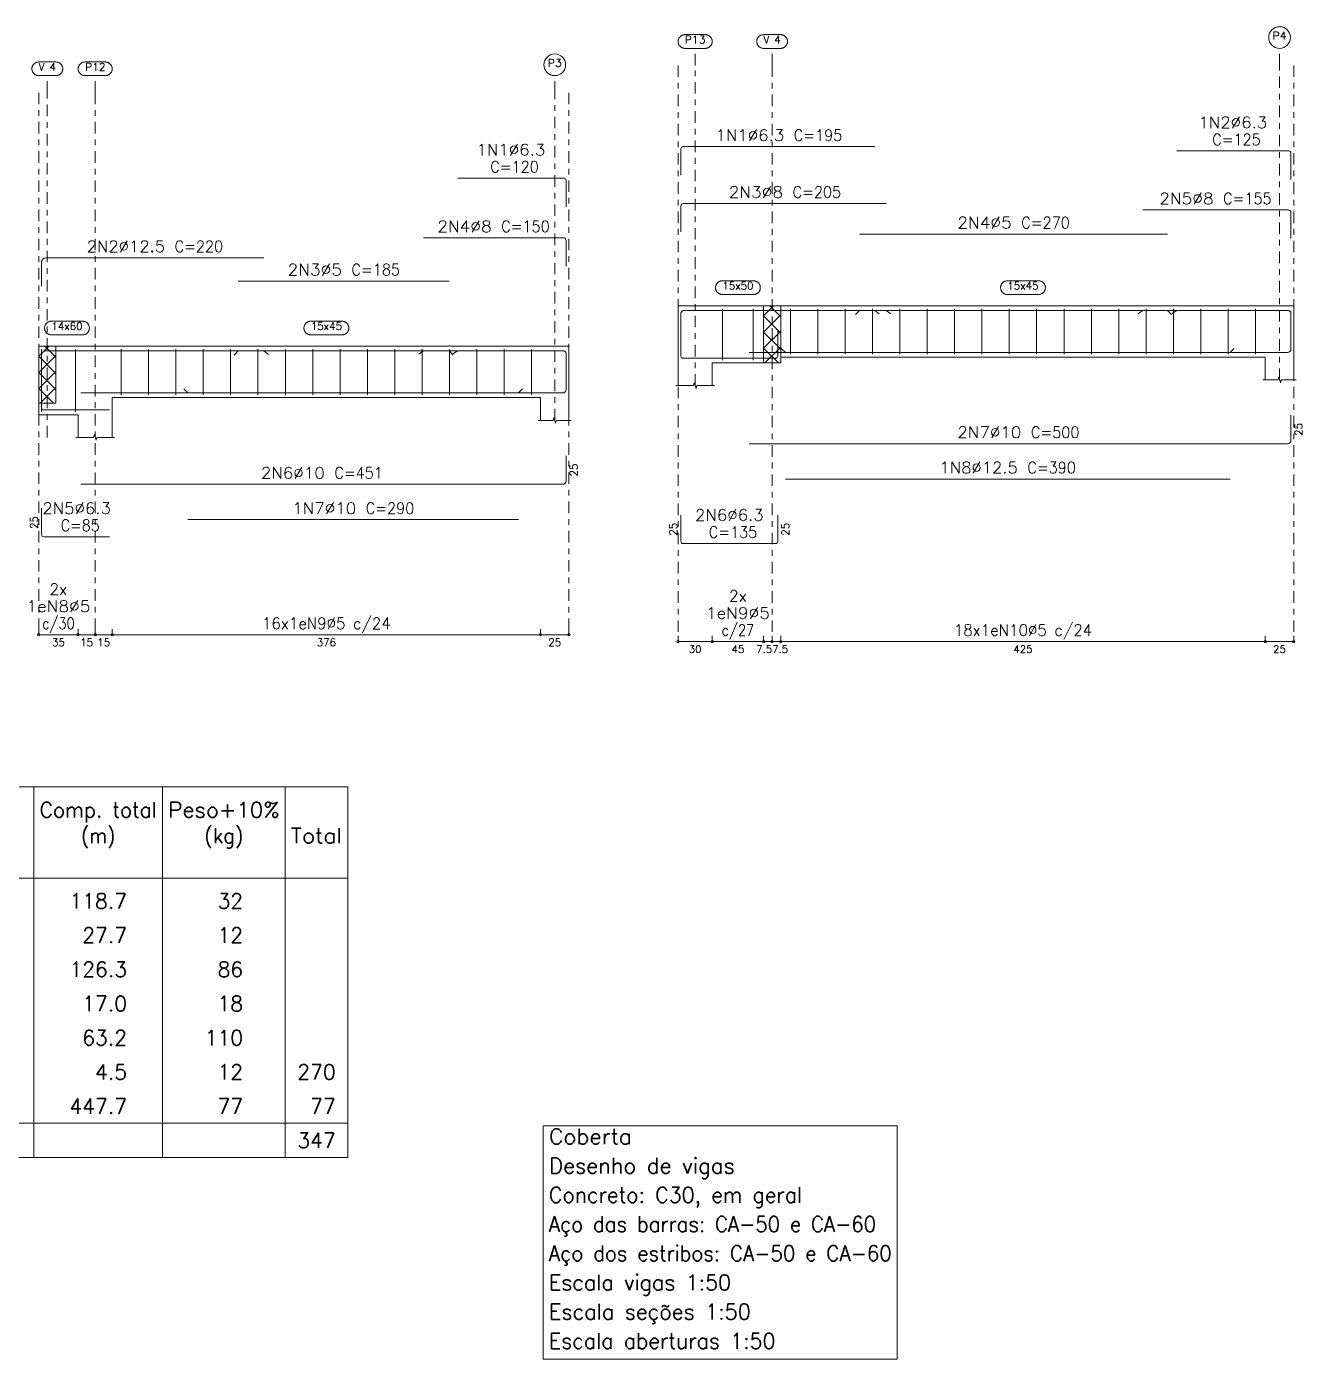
# Model space of a CAD drawing. Header units: millimetres. Extents: x 0 to 119, y 0 to 84.
# Drawn here: x 33.41 to 55.79, y 42.2 to 65.59 of the extents above; entities that cross this region are included whole.
import ezdxf
from ezdxf.enums import TextEntityAlignment as Align

# ---------------------------------------------------------------- set-up
doc = ezdxf.new("R2010")
doc.units = ezdxf.units.MM
doc.linetypes.add('CYPE_RAYAPUNTO', pattern=[0.4125, 0.2025, -0.105, 0, -0.105])
for name, color, linetype, lineweight in [('ARM_LONGITUDINAL_Ø10', 103, 'Continuous', 9), ('ARM_LONGITUDINAL_Ø12_5', 51, 'Continuous', 9), ('ARM_LONGITUDINAL_Ø5', 151, 'Continuous', 9), ('ARM_LONGITUDINAL_Ø6_3', 32, 'Continuous', 9), ('ARM_LONGITUDINAL_Ø8', 32, 'Continuous', 9), ('ARM_TRANSVERSAL_Ø5', 151, 'Continuous', 9), ('ELE_ARM_TRANS_TXT_EST', 3, 'Continuous', 9), ('ELE_CONT_NOS', 122, 'Continuous', 9), ('ELE_CONT_VIG_CONCRETO', 2, 'Continuous', 9), ('ELE_COT_COT_ANCORAGENS', 3, 'Continuous', 0), ('ELE_COT_COT_EST', 3, 'Continuous', 0), ('ELE_COT_COT_LIN_APOIOS', 2, 'CYPE_RAYAPUNTO', 0), ('ELE_COT_TEXTOS_ESTRIBOS', 122, 'Continuous', 0), ('ELE_REF_COT_LIN_AUX_COTA', 2, 'CYPE_RAYAPUNTO', 9), ('ELE_REF_REF_NOME', 3, 'Continuous', 9), ('ELE_REF_REF_REFERENCIA', 3, 'Continuous', 9), ('ELE_REF_TEXTO_REF_NOME', 3, 'Continuous', 9), ('ELE_REF_TEXTO_REF_REFERENCIA', 3, 'Continuous', 9), ('POR_ARM_LONG_ARM_TEXTOS', 3, 'Continuous', 9), ('POR_ARM_LONG_TXT_COMP', 3, 'Continuous', 9), ('TAB_MED_LINHAS', 1, 'Continuous', 9), ('TAB_MED_TEXTOS', 1, 'Continuous', 9), ('TABELAS', 1, 'Continuous', 0), ('TEXTO_TABELAS', 1, 'Continuous', 0)]:
    doc.layers.add(name, color=color, linetype=linetype, lineweight=lineweight)
doc.styles.add('CYPETXT', font='', dxfattribs={"height": 0.2})
doc.styles.get('CYPETXT').set_extended_font_data('romans')

msp = doc.modelspace()

# ---------------------------------------------------------------- linework, layer by layer
at = {"layer": 'ARM_LONGITUDINAL_Ø10'}
for p, q in [((36.242, 59.161), (36.171, 59.232)), ((42.042, 59.161), (42.113, 59.232))]:
    msp.add_line(p, q, dxfattribs=at)
for points in [[(55.589, 60.37), (55.589, 59.93), (55.585, 59.907), (55.572, 59.888), (55.552, 59.875), (55.529, 59.87), (46.089, 59.87)], [(42.876, 59.661), (42.876, 59.221), (42.871, 59.198), (42.858, 59.178), (42.839, 59.165), (42.816, 59.161), (34.366, 59.161)], [(36.242, 59.161), (42.042, 59.161)], [(55.589, 58.77), (55.589, 58.33), (55.585, 58.307), (55.572, 58.287), (55.552, 58.274), (55.529, 58.27), (46.089, 58.27)], [(42.876, 58.057), (42.876, 57.617), (42.871, 57.594), (42.858, 57.575), (42.839, 57.562), (42.816, 57.557), (34.366, 57.557)], [(36.242, 56.937), (42.042, 56.937)]]:
    msp.add_lwpolyline(points, dxfattribs=at)
at = {"layer": 'ARM_LONGITUDINAL_Ø12_5'}
for p, q in [((37.576, 59.897), (37.655, 59.836)), ((46.721, 59.87), (46.65, 59.941)), ((54.521, 59.87), (54.591, 59.941))]:
    msp.add_line(p, q, dxfattribs=at)
for points in [[(33.676, 61.032), (33.676, 61.457), (33.682, 61.486), (33.698, 61.51), (33.722, 61.527), (33.751, 61.532), (37.576, 61.532)], [(33.676, 59.397), (33.676, 59.822), (33.682, 59.851), (33.698, 59.875), (33.722, 59.891), (33.751, 59.897), (37.576, 59.897)], [(46.721, 59.87), (54.521, 59.87)], [(46.721, 57.65), (54.521, 57.65)]]:
    msp.add_lwpolyline(points, dxfattribs=at)
at = {"layer": 'ARM_LONGITUDINAL_Ø5'}
for p, q in [((48.024, 60.606), (47.953, 60.535)), ((53.424, 60.606), (53.495, 60.535)), ((37.126, 59.897), (37.055, 59.826)), ((40.826, 59.897), (40.897, 59.826))]:
    msp.add_line(p, q, dxfattribs=at)
for points in [[(48.024, 61.948), (53.424, 61.948)], [(37.126, 61.123), (40.826, 61.123)], [(48.024, 60.606), (53.424, 60.606)], [(37.126, 59.897), (40.826, 59.897)]]:
    msp.add_lwpolyline(points, dxfattribs=at)
at = {"layer": 'ARM_LONGITUDINAL_Ø6_3'}
for p, q in [((48.289, 60.606), (48.369, 60.546)), ((53.589, 60.606), (53.503, 60.554)), ((40.976, 59.897), (40.889, 59.846))]:
    msp.add_line(p, q, dxfattribs=at)
for points in [[(44.889, 62.982), (44.889, 63.444), (44.892, 63.458), (44.9, 63.471), (44.912, 63.479), (44.927, 63.482), (48.289, 63.482)], [(55.589, 62.907), (55.589, 63.369), (55.586, 63.384), (55.578, 63.396), (55.566, 63.404), (55.551, 63.407), (53.589, 63.407)], [(42.876, 62.428), (42.876, 62.89), (42.873, 62.904), (42.865, 62.917), (42.853, 62.925), (42.838, 62.928), (40.976, 62.928)], [(44.889, 60.106), (44.889, 60.568), (44.892, 60.583), (44.9, 60.595), (44.912, 60.603), (44.927, 60.606), (48.289, 60.606)], [(55.589, 60.106), (55.589, 60.568), (55.586, 60.583), (55.578, 60.595), (55.566, 60.603), (55.551, 60.606), (53.589, 60.606)], [(44.889, 60.27), (44.889, 59.808), (44.892, 59.793), (44.9, 59.781), (44.912, 59.773), (44.927, 59.77), (46.551, 59.77), (46.566, 59.773), (46.578, 59.781), (46.586, 59.793), (46.589, 59.808), (46.589, 60.27)], [(42.876, 59.397), (42.876, 59.859), (42.873, 59.874), (42.865, 59.886), (42.853, 59.894), (42.838, 59.897), (40.976, 59.897)], [(33.676, 59.361), (33.676, 58.899), (33.679, 58.884), (33.687, 58.872), (33.699, 58.864), (33.714, 58.861), (34.866, 58.861)], [(33.676, 57.137), (33.676, 56.675), (33.679, 56.66), (33.687, 56.648), (33.699, 56.64), (33.714, 56.637), (34.866, 56.637)], [(44.889, 57.018), (44.889, 56.555), (44.892, 56.541), (44.9, 56.529), (44.912, 56.521), (44.927, 56.518), (46.551, 56.518), (46.566, 56.521), (46.578, 56.529), (46.586, 56.541), (46.589, 56.555), (46.589, 57.018)]]:
    msp.add_lwpolyline(points, dxfattribs=at)
at = {"layer": 'ARM_LONGITUDINAL_Ø8'}
for p, q in [((48.489, 60.606), (48.569, 60.546)), ((52.989, 60.606), (52.906, 60.55)), ((40.376, 59.897), (40.293, 59.841))]:
    msp.add_line(p, q, dxfattribs=at)
for points in [[(44.889, 61.985), (44.889, 62.437), (44.893, 62.455), (44.903, 62.471), (44.919, 62.481), (44.937, 62.485), (48.489, 62.485)], [(55.589, 61.872), (55.589, 62.324), (55.585, 62.342), (55.575, 62.358), (55.559, 62.368), (55.541, 62.372), (52.989, 62.372)], [(42.876, 61.383), (42.876, 61.835), (42.872, 61.854), (42.862, 61.869), (42.846, 61.88), (42.828, 61.883), (40.376, 61.883)], [(44.889, 60.106), (44.889, 60.558), (44.893, 60.576), (44.903, 60.592), (44.919, 60.602), (44.937, 60.606), (48.489, 60.606)], [(55.589, 60.106), (55.589, 60.558), (55.585, 60.576), (55.575, 60.592), (55.559, 60.602), (55.541, 60.606), (52.989, 60.606)], [(42.876, 59.397), (42.876, 59.849), (42.872, 59.867), (42.862, 59.883), (42.846, 59.893), (42.828, 59.897), (40.376, 59.897)]]:
    msp.add_lwpolyline(points, dxfattribs=at)
at = {"layer": 'ARM_TRANSVERSAL_Ø5'}
for p, q in [((45.619, 60.638), (45.619, 59.738)), ((46.159, 60.638), (46.159, 59.738)), ((46.809, 60.638), (46.809, 59.838)), ((47.289, 60.638), (47.289, 59.838)), ((47.769, 60.638), (47.769, 59.838)), ((48.249, 60.638), (48.249, 59.838)), ((48.729, 60.638), (48.729, 59.838)), ((49.209, 60.638), (49.209, 59.838)), ((49.689, 60.638), (49.689, 59.838)), ((50.169, 60.638), (50.169, 59.838)), ((50.649, 60.638), (50.649, 59.838)), ((51.129, 60.638), (51.129, 59.838)), ((51.609, 60.638), (51.609, 59.838)), ((52.089, 60.638), (52.089, 59.838)), ((52.569, 60.638), (52.569, 59.838)), ((53.049, 60.638), (53.049, 59.838)), ((53.529, 60.638), (53.529, 59.838)), ((54.009, 60.638), (54.009, 59.838)), ((54.489, 60.638), (54.489, 59.838)), ((54.969, 60.638), (54.969, 59.838)), ((33.671, 59.929), (33.671, 58.829)), ((34.271, 59.929), (34.271, 58.829)), ((35.071, 59.929), (35.071, 59.129)), ((35.551, 59.929), (35.551, 59.129)), ((36.031, 59.929), (36.031, 59.129)), ((36.511, 59.929), (36.511, 59.129)), ((36.991, 59.929), (36.991, 59.129)), ((37.471, 59.929), (37.471, 59.129)), ((37.951, 59.929), (37.951, 59.129)), ((38.431, 59.929), (38.431, 59.129)), ((38.911, 59.929), (38.911, 59.129)), ((39.391, 59.929), (39.391, 59.129)), ((39.871, 59.929), (39.871, 59.129)), ((40.351, 59.929), (40.351, 59.129)), ((40.831, 59.929), (40.831, 59.129)), ((41.311, 59.929), (41.311, 59.129)), ((41.791, 59.929), (41.791, 59.129)), ((42.271, 59.929), (42.271, 59.129))]:
    msp.add_line(p, q, dxfattribs=at)
at = {"layer": 'ELE_CONT_NOS'}
for p, q in [((46.339, 60.688), (46.339, 60.688)), ((46.639, 60.688), (46.639, 60.688)), ((33.626, 59.979), (33.626, 58.779)), ((44.839, 59.688), (44.839, 59.288)), ((45.439, 59.688), (45.439, 59.288)), ((46.339, 59.688), (46.339, 59.688)), ((46.639, 59.788), (46.639, 59.788)), ((55.139, 59.788), (55.139, 59.388)), ((55.639, 59.788), (55.639, 59.388)), ((34.916, 59.079), (34.916, 58.379)), ((42.426, 59.079), (42.426, 58.679)), ((42.926, 59.079), (42.926, 58.679)), ((34.316, 58.779), (34.316, 58.379))]:
    msp.add_line(p, q, dxfattribs=at)
at = {"layer": 'ELE_CONT_NOS', "lineweight": 0}
for p, q in [((46.339, 60.512), (46.515, 60.688)), ((46.639, 60.495), (46.446, 60.688)), ((46.339, 60.229), (46.639, 60.529)), ((46.639, 60.212), (46.339, 60.512)), ((46.339, 59.946), (46.639, 60.246)), ((46.639, 59.929), (46.339, 60.229)), ((33.626, 59.803), (33.802, 59.979)), ((33.926, 59.786), (33.733, 59.979)), ((46.598, 59.688), (46.339, 59.946)), ((46.364, 59.688), (46.639, 59.963)), ((33.626, 59.52), (33.926, 59.82)), ((33.926, 59.503), (33.626, 59.803)), ((33.626, 59.237), (33.926, 59.537)), ((33.926, 59.22), (33.626, 59.52)), ((33.884, 58.979), (33.626, 59.237)), ((33.65, 58.979), (33.926, 59.254))]:
    msp.add_line(p, q, dxfattribs=at)
at = {"layer": 'ELE_CONT_NOS'}
for points in [[(45.439, 60.688), (44.839, 60.688), (44.839, 59.688)], [(46.339, 60.688), (46.639, 60.688)], [(55.139, 60.688), (55.639, 60.688), (55.639, 59.788)], [(33.626, 59.979), (33.926, 59.979)], [(34.316, 59.979), (34.916, 59.979)], [(42.426, 59.979), (42.926, 59.979), (42.926, 59.079)], [(46.339, 59.688), (46.639, 59.688), (46.639, 59.788)], [(55.099, 59.388), (55.359, 59.388), (55.374, 59.438), (55.404, 59.338), (55.419, 59.388), (55.679, 59.388)], [(44.799, 59.288), (45.109, 59.288), (45.124, 59.338), (45.154, 59.238), (45.169, 59.288), (45.479, 59.288)], [(33.626, 58.779), (33.926, 58.779)], [(42.386, 58.679), (42.646, 58.679), (42.661, 58.729), (42.691, 58.629), (42.706, 58.679), (42.966, 58.679)], [(34.276, 58.379), (34.586, 58.379), (34.601, 58.429), (34.631, 58.329), (34.646, 58.379), (34.956, 58.379)]]:
    msp.add_lwpolyline(points, dxfattribs=at)
at = {"layer": 'ELE_CONT_NOS', "lineweight": 0}
for points in [[(46.339, 60.688), (46.339, 59.688), (46.639, 59.688), (46.639, 60.688), (46.339, 60.688)], [(33.626, 59.979), (33.626, 58.979), (33.926, 58.979), (33.926, 59.979), (33.626, 59.979)]]:
    msp.add_lwpolyline(points, close=True, dxfattribs=at)
at = {"layer": 'ELE_CONT_VIG_CONCRETO'}
for p, q in [((45.439, 60.688), (46.339, 60.688)), ((46.639, 60.688), (55.139, 60.688)), ((33.926, 59.979), (34.316, 59.979)), ((34.916, 59.979), (42.426, 59.979)), ((45.439, 59.688), (46.339, 59.688)), ((46.639, 59.788), (55.139, 59.788)), ((34.916, 59.079), (42.426, 59.079)), ((33.926, 58.779), (34.316, 58.779))]:
    msp.add_line(p, q, dxfattribs=at)
at = {"layer": 'ELE_COT_COT_EST'}
for p, q in [((33.626, 54.917), (33.626, 55.017)), ((34.316, 54.917), (34.316, 55.017)), ((34.616, 54.917), (34.616, 55.017)), ((34.916, 54.917), (34.916, 55.017)), ((42.426, 54.917), (42.426, 55.017)), ((44.839, 54.798), (44.839, 54.898)), ((45.439, 54.798), (45.439, 54.898)), ((46.339, 54.798), (46.339, 54.898)), ((46.489, 54.798), (46.489, 54.898)), ((46.639, 54.798), (46.639, 54.898)), ((55.139, 54.798), (55.139, 54.898))]:
    msp.add_line(p, q, dxfattribs=at)
for points in [[(33.626, 54.917), (34.316, 54.917), (34.316, 55.017)], [(34.316, 54.917), (34.616, 54.917), (34.616, 55.017)], [(34.616, 54.917), (34.916, 54.917), (34.916, 55.017)], [(34.916, 54.917), (42.426, 54.917), (42.426, 55.017)], [(42.426, 54.917), (42.926, 54.917), (42.926, 55.017)], [(44.839, 54.798), (45.439, 54.798), (45.439, 54.898)], [(45.439, 54.798), (46.339, 54.798), (46.339, 54.898)], [(46.339, 54.798), (46.489, 54.798), (46.489, 54.898)], [(46.489, 54.798), (46.639, 54.798), (46.639, 54.898)], [(46.639, 54.798), (55.139, 54.798), (55.139, 54.898)], [(55.139, 54.798), (55.639, 54.798), (55.639, 54.898)]]:
    msp.add_lwpolyline(points, dxfattribs=at)
for centre in [(33.626, 54.917), (34.316, 54.917), (34.316, 54.917), (34.616, 54.917), (34.616, 54.917), (34.916, 54.917), (34.916, 54.917), (42.426, 54.917), (42.426, 54.917), (42.926, 54.917), (44.839, 54.798), (45.439, 54.798), (45.439, 54.798), (46.339, 54.798), (46.339, 54.798), (46.489, 54.798), (46.489, 54.798), (46.639, 54.798), (46.639, 54.798), (55.139, 54.798), (55.139, 54.798), (55.639, 54.798)]:
    msp.add_circle(centre, 0.02, dxfattribs=at)
at = {"layer": 'ELE_COT_COT_LIN_APOIOS'}
for p, q in [((44.839, 64.907), (44.839, 54.798)), ((46.489, 64.907), (46.489, 54.798)), ((55.639, 64.907), (55.639, 54.798)), ((33.626, 64.428), (33.626, 54.917)), ((34.616, 64.428), (34.616, 54.917)), ((42.926, 64.428), (42.926, 54.917))]:
    msp.add_line(p, q, dxfattribs=at)
at = {"layer": 'ELE_REF_COT_LIN_AUX_COTA'}
for p, q in [((45.139, 64.907), (45.139, 65.207)), ((46.489, 64.907), (46.489, 65.207)), ((55.389, 64.907), (55.389, 65.207)), ((45.139, 59.288), (45.139, 64.907)), ((55.389, 59.388), (55.389, 64.907)), ((33.776, 64.428), (33.776, 64.728)), ((34.616, 64.428), (34.616, 64.728)), ((42.676, 64.428), (42.676, 64.728)), ((33.776, 58.379), (33.776, 64.428)), ((42.676, 58.679), (42.676, 64.428))]:
    msp.add_line(p, q, dxfattribs=at)
at = {"layer": 'ELE_REF_REF_NOME'}
for points in [[(46.162, 61.128), (46.17, 61.128), (46.178, 61.127), (46.186, 61.126), (46.194, 61.124), (46.201, 61.121), (46.209, 61.118), (46.216, 61.115), (46.223, 61.111), (46.23, 61.107), (46.236, 61.102), (46.243, 61.097), (46.248, 61.091), (46.254, 61.085), (46.259, 61.079), (46.263, 61.073), (46.267, 61.066), (46.271, 61.058), (46.274, 61.051), (46.277, 61.043), (46.279, 61.036), (46.28, 61.028), (46.282, 61.02), (46.282, 61.012), (46.282, 61.004), (46.282, 60.996), (46.28, 60.988), (46.279, 60.98), (46.277, 60.972), (46.274, 60.965), (46.271, 60.957), (46.267, 60.95), (46.263, 60.943), (46.259, 60.937), (46.254, 60.93), (46.248, 60.925), (46.243, 60.919), (46.236, 60.914), (46.23, 60.909), (46.223, 60.905), (46.216, 60.901), (46.209, 60.897), (46.201, 60.895), (46.194, 60.892), (46.186, 60.89), (46.178, 60.889), (46.17, 60.888), (46.162, 60.888), (45.616, 60.888), (45.608, 60.888), (45.6, 60.889), (45.592, 60.89), (45.584, 60.892), (45.577, 60.895), (45.569, 60.897), (45.562, 60.901), (45.555, 60.905), (45.548, 60.909), (45.542, 60.914), (45.536, 60.919), (45.53, 60.925), (45.524, 60.93), (45.52, 60.937), (45.515, 60.943), (45.511, 60.95), (45.507, 60.957), (45.504, 60.965), (45.502, 60.972), (45.499, 60.98), (45.498, 60.988), (45.497, 60.996), (45.496, 61.004), (45.496, 61.012), (45.497, 61.02), (45.498, 61.028), (45.499, 61.036), (45.502, 61.043), (45.504, 61.051), (45.507, 61.058), (45.511, 61.066), (45.515, 61.073), (45.52, 61.079), (45.524, 61.085), (45.53, 61.091), (45.536, 61.097), (45.542, 61.102), (45.548, 61.107), (45.555, 61.111), (45.562, 61.115), (45.569, 61.118), (45.577, 61.121), (45.584, 61.124), (45.592, 61.126), (45.6, 61.127), (45.608, 61.128), (45.616, 61.128), (46.162, 61.128)], [(51.162, 61.128), (51.17, 61.128), (51.178, 61.127), (51.186, 61.126), (51.194, 61.124), (51.201, 61.121), (51.209, 61.118), (51.216, 61.115), (51.223, 61.111), (51.23, 61.107), (51.236, 61.102), (51.243, 61.097), (51.248, 61.091), (51.254, 61.085), (51.259, 61.079), (51.263, 61.073), (51.267, 61.066), (51.271, 61.058), (51.274, 61.051), (51.277, 61.043), (51.279, 61.036), (51.28, 61.028), (51.282, 61.02), (51.282, 61.012), (51.282, 61.004), (51.282, 60.996), (51.28, 60.988), (51.279, 60.98), (51.277, 60.972), (51.274, 60.965), (51.271, 60.957), (51.267, 60.95), (51.263, 60.943), (51.259, 60.937), (51.254, 60.93), (51.248, 60.925), (51.243, 60.919), (51.236, 60.914), (51.23, 60.909), (51.223, 60.905), (51.216, 60.901), (51.209, 60.897), (51.201, 60.895), (51.194, 60.892), (51.186, 60.89), (51.178, 60.889), (51.17, 60.888), (51.162, 60.888), (50.616, 60.888), (50.608, 60.888), (50.6, 60.889), (50.592, 60.89), (50.584, 60.892), (50.577, 60.895), (50.569, 60.897), (50.562, 60.901), (50.555, 60.905), (50.548, 60.909), (50.542, 60.914), (50.536, 60.919), (50.53, 60.925), (50.524, 60.93), (50.52, 60.937), (50.515, 60.943), (50.511, 60.95), (50.507, 60.957), (50.504, 60.965), (50.502, 60.972), (50.499, 60.98), (50.498, 60.988), (50.497, 60.996), (50.496, 61.004), (50.496, 61.012), (50.497, 61.02), (50.498, 61.028), (50.499, 61.036), (50.502, 61.043), (50.504, 61.051), (50.507, 61.058), (50.511, 61.066), (50.515, 61.073), (50.52, 61.079), (50.524, 61.085), (50.53, 61.091), (50.536, 61.097), (50.542, 61.102), (50.548, 61.107), (50.555, 61.111), (50.562, 61.115), (50.569, 61.118), (50.577, 61.121), (50.584, 61.124), (50.592, 61.126), (50.6, 61.127), (50.608, 61.128), (50.616, 61.128), (51.162, 61.128)], [(34.394, 60.419), (34.402, 60.419), (34.41, 60.418), (34.418, 60.416), (34.426, 60.415), (34.433, 60.412), (34.441, 60.409), (34.448, 60.406), (34.455, 60.402), (34.462, 60.398), (34.468, 60.393), (34.474, 60.388), (34.48, 60.382), (34.485, 60.376), (34.49, 60.37), (34.495, 60.363), (34.499, 60.357), (34.503, 60.349), (34.506, 60.342), (34.508, 60.334), (34.511, 60.327), (34.512, 60.319), (34.513, 60.311), (34.514, 60.303), (34.514, 60.295), (34.513, 60.287), (34.512, 60.279), (34.511, 60.271), (34.508, 60.263), (34.506, 60.256), (34.503, 60.248), (34.499, 60.241), (34.495, 60.234), (34.49, 60.228), (34.485, 60.221), (34.48, 60.215), (34.474, 60.21), (34.468, 60.205), (34.462, 60.2), (34.455, 60.196), (34.448, 60.192), (34.441, 60.188), (34.433, 60.186), (34.426, 60.183), (34.418, 60.181), (34.41, 60.18), (34.402, 60.179), (34.394, 60.179), (33.848, 60.179), (33.84, 60.179), (33.832, 60.18), (33.824, 60.181), (33.816, 60.183), (33.808, 60.186), (33.801, 60.188), (33.794, 60.192), (33.787, 60.196), (33.78, 60.2), (33.773, 60.205), (33.767, 60.21), (33.762, 60.215), (33.756, 60.221), (33.751, 60.228), (33.747, 60.234), (33.743, 60.241), (33.739, 60.248), (33.736, 60.256), (33.733, 60.263), (33.731, 60.271), (33.73, 60.279), (33.728, 60.287), (33.728, 60.295), (33.728, 60.303), (33.728, 60.311), (33.73, 60.319), (33.731, 60.327), (33.733, 60.334), (33.736, 60.342), (33.739, 60.349), (33.743, 60.357), (33.747, 60.363), (33.751, 60.37), (33.756, 60.376), (33.762, 60.382), (33.767, 60.388), (33.773, 60.393), (33.78, 60.398), (33.787, 60.402), (33.794, 60.406), (33.801, 60.409), (33.808, 60.412), (33.816, 60.415), (33.824, 60.416), (33.832, 60.418), (33.84, 60.419), (33.848, 60.419), (34.394, 60.419)], [(38.944, 60.419), (38.952, 60.419), (38.96, 60.418), (38.968, 60.416), (38.976, 60.415), (38.983, 60.412), (38.991, 60.409), (38.998, 60.406), (39.005, 60.402), (39.012, 60.398), (39.018, 60.393), (39.024, 60.388), (39.03, 60.382), (39.035, 60.376), (39.04, 60.37), (39.045, 60.363), (39.049, 60.357), (39.053, 60.349), (39.056, 60.342), (39.058, 60.334), (39.061, 60.327), (39.062, 60.319), (39.063, 60.311), (39.064, 60.303), (39.064, 60.295), (39.063, 60.287), (39.062, 60.279), (39.061, 60.271), (39.058, 60.263), (39.056, 60.256), (39.053, 60.248), (39.049, 60.241), (39.045, 60.234), (39.04, 60.228), (39.035, 60.221), (39.03, 60.215), (39.024, 60.21), (39.018, 60.205), (39.012, 60.2), (39.005, 60.196), (38.998, 60.192), (38.991, 60.188), (38.983, 60.186), (38.976, 60.183), (38.968, 60.181), (38.96, 60.18), (38.952, 60.179), (38.944, 60.179), (38.398, 60.179), (38.39, 60.179), (38.382, 60.18), (38.374, 60.181), (38.366, 60.183), (38.358, 60.186), (38.351, 60.188), (38.344, 60.192), (38.337, 60.196), (38.33, 60.2), (38.323, 60.205), (38.317, 60.21), (38.312, 60.215), (38.306, 60.221), (38.301, 60.228), (38.297, 60.234), (38.293, 60.241), (38.289, 60.248), (38.286, 60.256), (38.283, 60.263), (38.281, 60.271), (38.28, 60.279), (38.278, 60.287), (38.278, 60.295), (38.278, 60.303), (38.278, 60.311), (38.28, 60.319), (38.281, 60.327), (38.283, 60.334), (38.286, 60.342), (38.289, 60.349), (38.293, 60.357), (38.297, 60.363), (38.301, 60.37), (38.306, 60.376), (38.312, 60.382), (38.317, 60.388), (38.323, 60.393), (38.33, 60.398), (38.337, 60.402), (38.344, 60.406), (38.351, 60.409), (38.358, 60.412), (38.366, 60.415), (38.374, 60.416), (38.382, 60.418), (38.39, 60.419), (38.398, 60.419), (38.944, 60.419)]]:
    msp.add_lwpolyline(points, close=True, dxfattribs=at)
at = {"layer": 'ELE_REF_REF_REFERENCIA'}
for points in [[(45.318, 65.447), (45.326, 65.447), (45.334, 65.446), (45.342, 65.445), (45.35, 65.443), (45.357, 65.44), (45.365, 65.438), (45.372, 65.434), (45.379, 65.43), (45.386, 65.426), (45.392, 65.421), (45.399, 65.416), (45.404, 65.411), (45.41, 65.405), (45.415, 65.398), (45.419, 65.392), (45.423, 65.385), (45.427, 65.378), (45.43, 65.37), (45.433, 65.363), (45.435, 65.355), (45.436, 65.347), (45.438, 65.339), (45.438, 65.331), (45.438, 65.323), (45.438, 65.315), (45.436, 65.307), (45.435, 65.299), (45.433, 65.292), (45.43, 65.284), (45.427, 65.277), (45.423, 65.269), (45.419, 65.263), (45.415, 65.256), (45.41, 65.25), (45.404, 65.244), (45.399, 65.238), (45.392, 65.233), (45.386, 65.228), (45.379, 65.224), (45.372, 65.22), (45.365, 65.217), (45.357, 65.214), (45.35, 65.211), (45.342, 65.21), (45.334, 65.208), (45.326, 65.207), (45.318, 65.207), (44.96, 65.207), (44.952, 65.207), (44.944, 65.208), (44.936, 65.21), (44.928, 65.211), (44.921, 65.214), (44.913, 65.217), (44.906, 65.22), (44.899, 65.224), (44.892, 65.228), (44.886, 65.233), (44.88, 65.238), (44.874, 65.244), (44.868, 65.25), (44.864, 65.256), (44.859, 65.263), (44.855, 65.269), (44.851, 65.277), (44.848, 65.284), (44.846, 65.292), (44.843, 65.299), (44.842, 65.307), (44.841, 65.315), (44.84, 65.323), (44.84, 65.331), (44.841, 65.339), (44.842, 65.347), (44.843, 65.355), (44.846, 65.363), (44.848, 65.37), (44.851, 65.378), (44.855, 65.385), (44.859, 65.392), (44.864, 65.398), (44.868, 65.405), (44.874, 65.411), (44.88, 65.416), (44.886, 65.421), (44.892, 65.426), (44.899, 65.43), (44.906, 65.434), (44.913, 65.438), (44.921, 65.44), (44.928, 65.443), (44.936, 65.445), (44.944, 65.446), (44.952, 65.447), (44.96, 65.447), (45.318, 65.447)], [(46.64, 65.447), (46.648, 65.447), (46.656, 65.446), (46.664, 65.445), (46.672, 65.443), (46.679, 65.44), (46.687, 65.438), (46.694, 65.434), (46.701, 65.43), (46.708, 65.426), (46.714, 65.421), (46.721, 65.416), (46.726, 65.411), (46.732, 65.405), (46.737, 65.398), (46.741, 65.392), (46.745, 65.385), (46.749, 65.378), (46.752, 65.37), (46.755, 65.363), (46.757, 65.355), (46.758, 65.347), (46.76, 65.339), (46.76, 65.331), (46.76, 65.323), (46.76, 65.315), (46.758, 65.307), (46.757, 65.299), (46.755, 65.292), (46.752, 65.284), (46.749, 65.277), (46.745, 65.269), (46.741, 65.263), (46.737, 65.256), (46.732, 65.25), (46.726, 65.244), (46.721, 65.238), (46.714, 65.233), (46.708, 65.228), (46.701, 65.224), (46.694, 65.22), (46.687, 65.217), (46.679, 65.214), (46.672, 65.211), (46.664, 65.21), (46.656, 65.208), (46.648, 65.207), (46.64, 65.207), (46.338, 65.207), (46.33, 65.207), (46.322, 65.208), (46.314, 65.21), (46.306, 65.211), (46.299, 65.214), (46.291, 65.217), (46.284, 65.22), (46.277, 65.224), (46.27, 65.228), (46.264, 65.233), (46.258, 65.238), (46.252, 65.244), (46.246, 65.25), (46.242, 65.256), (46.237, 65.263), (46.233, 65.269), (46.229, 65.277), (46.226, 65.284), (46.224, 65.292), (46.221, 65.299), (46.22, 65.307), (46.219, 65.315), (46.218, 65.323), (46.218, 65.331), (46.219, 65.339), (46.22, 65.347), (46.221, 65.355), (46.224, 65.363), (46.226, 65.37), (46.229, 65.378), (46.233, 65.385), (46.237, 65.392), (46.242, 65.398), (46.246, 65.405), (46.252, 65.411), (46.258, 65.416), (46.264, 65.421), (46.27, 65.426), (46.277, 65.43), (46.284, 65.434), (46.291, 65.438), (46.299, 65.44), (46.306, 65.443), (46.314, 65.445), (46.322, 65.446), (46.33, 65.447), (46.338, 65.447), (46.64, 65.447)], [(33.927, 64.968), (33.935, 64.967), (33.943, 64.967), (33.951, 64.965), (33.959, 64.963), (33.966, 64.961), (33.974, 64.958), (33.981, 64.955), (33.988, 64.951), (33.995, 64.947), (34.001, 64.942), (34.007, 64.937), (34.013, 64.931), (34.018, 64.925), (34.023, 64.919), (34.028, 64.912), (34.032, 64.905), (34.036, 64.898), (34.039, 64.891), (34.041, 64.883), (34.044, 64.875), (34.045, 64.868), (34.046, 64.86), (34.047, 64.852), (34.047, 64.844), (34.046, 64.836), (34.045, 64.828), (34.044, 64.82), (34.041, 64.812), (34.039, 64.805), (34.036, 64.797), (34.032, 64.79), (34.028, 64.783), (34.023, 64.776), (34.018, 64.77), (34.013, 64.764), (34.007, 64.759), (34.001, 64.754), (33.995, 64.749), (33.988, 64.744), (33.981, 64.741), (33.974, 64.737), (33.966, 64.734), (33.959, 64.732), (33.951, 64.73), (33.943, 64.729), (33.935, 64.728), (33.927, 64.728), (33.625, 64.728), (33.617, 64.728), (33.609, 64.729), (33.601, 64.73), (33.593, 64.732), (33.585, 64.734), (33.578, 64.737), (33.571, 64.741), (33.564, 64.744), (33.557, 64.749), (33.55, 64.754), (33.544, 64.759), (33.539, 64.764), (33.533, 64.77), (33.528, 64.776), (33.524, 64.783), (33.52, 64.79), (33.516, 64.797), (33.513, 64.805), (33.51, 64.812), (33.508, 64.82), (33.507, 64.828), (33.505, 64.836), (33.505, 64.844), (33.505, 64.852), (33.505, 64.86), (33.507, 64.868), (33.508, 64.875), (33.51, 64.883), (33.513, 64.891), (33.516, 64.898), (33.52, 64.905), (33.524, 64.912), (33.528, 64.919), (33.533, 64.925), (33.539, 64.931), (33.544, 64.937), (33.55, 64.942), (33.557, 64.947), (33.564, 64.951), (33.571, 64.955), (33.578, 64.958), (33.585, 64.961), (33.593, 64.963), (33.601, 64.965), (33.609, 64.967), (33.617, 64.967), (33.625, 64.968), (33.927, 64.968)], [(34.795, 64.968), (34.803, 64.967), (34.811, 64.967), (34.819, 64.965), (34.827, 64.963), (34.834, 64.961), (34.842, 64.958), (34.849, 64.955), (34.856, 64.951), (34.863, 64.947), (34.869, 64.942), (34.875, 64.937), (34.881, 64.931), (34.886, 64.925), (34.891, 64.919), (34.896, 64.912), (34.9, 64.905), (34.904, 64.898), (34.907, 64.891), (34.909, 64.883), (34.912, 64.875), (34.913, 64.868), (34.914, 64.86), (34.915, 64.852), (34.915, 64.844), (34.914, 64.836), (34.913, 64.828), (34.912, 64.82), (34.909, 64.812), (34.907, 64.805), (34.904, 64.797), (34.9, 64.79), (34.896, 64.783), (34.891, 64.776), (34.886, 64.77), (34.881, 64.764), (34.875, 64.759), (34.869, 64.754), (34.863, 64.749), (34.856, 64.744), (34.849, 64.741), (34.842, 64.737), (34.834, 64.734), (34.827, 64.732), (34.819, 64.73), (34.811, 64.729), (34.803, 64.728), (34.795, 64.728), (34.437, 64.728), (34.429, 64.728), (34.421, 64.729), (34.413, 64.73), (34.405, 64.732), (34.397, 64.734), (34.39, 64.737), (34.383, 64.741), (34.376, 64.744), (34.369, 64.749), (34.362, 64.754), (34.356, 64.759), (34.351, 64.764), (34.345, 64.77), (34.34, 64.776), (34.336, 64.783), (34.332, 64.79), (34.328, 64.797), (34.325, 64.805), (34.322, 64.812), (34.32, 64.82), (34.319, 64.828), (34.317, 64.836), (34.317, 64.844), (34.317, 64.852), (34.317, 64.86), (34.319, 64.868), (34.32, 64.875), (34.322, 64.883), (34.325, 64.891), (34.328, 64.898), (34.332, 64.905), (34.336, 64.912), (34.34, 64.919), (34.345, 64.925), (34.351, 64.931), (34.356, 64.937), (34.362, 64.942), (34.369, 64.947), (34.376, 64.951), (34.383, 64.955), (34.39, 64.958), (34.397, 64.961), (34.405, 64.963), (34.413, 64.965), (34.421, 64.967), (34.429, 64.967), (34.437, 64.968), (34.795, 64.968)]]:
    msp.add_lwpolyline(points, close=True, dxfattribs=at)
for centre in [(55.389, 65.397), (42.676, 64.918)]:
    msp.add_circle(centre, 0.19, dxfattribs=at)
at = {"layer": 'TAB_MED_TEXTOS', "lineweight": 5}
for p, q in [((42.474, 46.3), (48.684, 46.3)), ((42.474, 46.3), (42.474, 42.203)), ((48.684, 46.3), (48.684, 42.203)), ((42.474, 42.203), (48.684, 42.203))]:
    msp.add_line(p, q, dxfattribs=at)
at = {"layer": 'TABELAS'}
for p, q in [((33.541, 45.746), (33.541, 52.246)), ((35.797, 45.746), (35.797, 52.246)), ((37.949, 45.746), (37.949, 52.246)), ((30.133, 50.646), (39.045, 50.646))]:
    msp.add_line(p, q, dxfattribs=at)
msp.add_lwpolyline([(30.133, 45.746), (39.045, 45.746), (39.045, 52.246), (30.133, 52.246), (30.133, 45.746)], close=True, dxfattribs=at)
at = {"layer": 'TEXTO_TABELAS'}
msp.add_line((30.133, 46.346), (39.045, 46.346), dxfattribs=at)

# ---------------------------------------------------------------- texts
at = {"layer": 'ELE_ARM_TRANS_TXT_EST', "style": 'CYPETXT'}
for s, width, p, p2 in [('2x', 0.882353, (33.813, 55.617), (34.128, 55.617)), ('2x', 0.882353, (45.732, 55.498), (46.047, 55.498)), ('1eN8%%c5', 0.955381, (33.41, 55.317), (34.532, 55.317)), ('c/30', 0.739875, (33.686, 55.017), (34.256, 55.017)), ('16x1eN9%%c5 c/24', 0.837784, (37.541, 55.017), (39.8, 55.017)), ('1eN9%%c5', 0.955381, (45.328, 55.198), (46.45, 55.198)), ('c/27', 0.739875, (45.604, 54.898), (46.174, 54.898)), ('18x1eN10%%c5 c/24', 0.840083, (49.676, 54.898), (52.103, 54.898))]:
    msp.add_text(s, height=0.2, dxfattribs=dict(at, width=width)).set_placement(p, p2, align=Align.FIT)
at = {"layer": 'ELE_COT_COT_ANCORAGENS', "style": 'CYPETXT', "width": 0.872274}
for p, p2 in [((55.789, 58.408), (55.789, 58.632)), ((43.076, 57.695), (43.076, 57.919)), ((33.609, 56.775), (33.609, 56.999)), ((44.822, 56.656), (44.822, 56.88)), ((46.789, 56.656), (46.789, 56.88))]:
    msp.add_text('25', height=0.1333, rotation=90, dxfattribs=at).set_placement(p, p2, align=Align.FIT)
at = {"layer": 'ELE_COT_TEXTOS_ESTRIBOS', "style": 'CYPETXT'}
for s, width, p, p2 in [('35', 0.872274, (33.859, 54.717), (34.083, 54.717)), ('15', 0.872274, (34.354, 54.717), (34.578, 54.717)), ('15', 0.872274, (34.654, 54.717), (34.878, 54.717)), ('376', 0.872274, (38.503, 54.717), (38.839, 54.717)), ('25', 0.872274, (42.564, 54.717), (42.788, 54.717)), ('30', 0.872274, (45.027, 54.598), (45.251, 54.598)), ('45', 0.872274, (45.777, 54.598), (46.001, 54.598)), ('7.5', 0.868127, (46.209, 54.598), (46.489, 54.598)), ('7.5', 0.868127, (46.489, 54.598), (46.769, 54.598)), ('425', 0.872274, (50.721, 54.598), (51.057, 54.598)), ('25', 0.872274, (55.277, 54.598), (55.501, 54.598))]:
    msp.add_text(s, height=0.1333, dxfattribs=dict(at, width=width)).set_placement(p, p2, align=Align.FIT)
at = {"layer": 'ELE_REF_TEXTO_REF_NOME', "style": 'CYPETXT', "width": 0.876123}
for s, p, p2 in [('15x50', (45.616, 60.975), (46.162, 60.975)), ('15x45', (50.616, 60.975), (51.162, 60.975)), ('14x60', (33.848, 60.266), (34.394, 60.266)), ('15x45', (38.398, 60.266), (38.944, 60.266))]:
    msp.add_text(s, height=0.1333, dxfattribs=at).set_placement(p, p2, align=Align.FIT)
at = {"layer": 'ELE_REF_TEXTO_REF_REFERENCIA', "style": 'CYPETXT'}
for s, width, p, p2 in [('P4', 0.935124, (55.266, 65.364), (55.512, 65.364)), ('P13', 0.91451, (44.96, 65.294), (45.318, 65.294)), ('V 4', 0.796974, (46.338, 65.294), (46.64, 65.294)), ('P3', 0.935124, (42.553, 64.885), (42.799, 64.885)), ('V 4', 0.796974, (33.625, 64.814), (33.927, 64.814)), ('P12', 0.91451, (34.437, 64.814), (34.795, 64.814))]:
    msp.add_text(s, height=0.1333, dxfattribs=dict(at, width=width)).set_placement(p, p2, align=Align.FIT)
at = {"layer": 'POR_ARM_LONG_ARM_TEXTOS', "style": 'CYPETXT'}
for s, width, p, p2 in [('1N2%%c6.3', 0.933581, (53.967, 63.807), (55.173, 63.807)), ('1N1%%c6.3', 0.933581, (45.496, 63.582), (46.702, 63.582)), ('1N1%%c6.3', 0.933581, (41.304, 63.328), (42.51, 63.328)), ('2N3%%c8', 0.953428, (45.727, 62.585), (46.681, 62.585)), ('2N5%%c8', 0.953428, (53.279, 62.472), (54.233, 62.472)), ('2N4%%c5', 0.953428, (49.738, 62.048), (50.692, 62.048)), ('2N4%%c8', 0.953428, (40.616, 61.983), (41.57, 61.983)), ('2N2%%c12.5', 0.925627, (34.467, 61.632), (35.841, 61.632)), ('2N3%%c5', 0.953428, (37.99, 61.223), (38.944, 61.223)), ('2N7%%c10', 0.940329, (49.739, 58.37), (50.861, 58.37)), ('2N6%%c10', 0.940329, (37.521, 57.657), (38.643, 57.657)), ('1N8%%c12.5', 0.925627, (49.425, 57.75), (50.799, 57.75)), ('2N5%%c6.3', 0.933581, (33.687, 57.037), (34.893, 57.037)), ('1N7%%c10', 0.940329, (38.072, 57.037), (39.194, 57.037)), ('2N6%%c6.3', 0.933581, (45.136, 56.918), (46.342, 56.918))]:
    msp.add_text(s, height=0.2, dxfattribs=dict(at, width=width)).set_placement(p, p2, align=Align.FIT)
at = {"layer": 'POR_ARM_LONG_TXT_COMP', "style": 'CYPETXT'}
for s, width, p, p2 in [(' C=195', 0.770929, (46.742, 63.582), (47.72, 63.582)), (' C=125', 0.770929, (54.081, 63.507), (55.059, 63.507)), (' C=120', 0.770929, (41.418, 63.028), (42.396, 63.028)), (' C=205', 0.770929, (46.721, 62.585), (47.699, 62.585)), (' C=155', 0.770929, (54.273, 62.472), (55.251, 62.472)), (' C=270', 0.770929, (50.732, 62.048), (51.71, 62.048)), (' C=150', 0.770929, (41.61, 61.983), (42.588, 61.983)), (' C=220', 0.770929, (35.881, 61.632), (36.859, 61.632)), (' C=185', 0.770929, (38.984, 61.223), (39.962, 61.223)), (' C=500', 0.770929, (50.901, 58.37), (51.879, 58.37)), (' C=451', 0.770929, (38.683, 57.657), (39.661, 57.657)), (' C=390', 0.770929, (50.839, 57.75), (51.817, 57.75)), (' C=290', 0.770929, (39.234, 57.037), (40.212, 57.037)), (' C=85', 0.752788, (33.885, 56.737), (34.695, 56.737)), (' C=135', 0.770929, (45.25, 56.618), (46.228, 56.618))]:
    msp.add_text(s, height=0.2, dxfattribs=dict(at, width=width)).set_placement(p, p2, align=Align.FIT)
at = {"layer": 'TAB_MED_LINHAS', "style": 'CYPETXT'}
for s, height, width, p, p2 in [('Coberta', 0.2733, 0.880106, (42.576, 45.976), (44.028, 45.976)), ('Desenho de vigas', 0.27333, 0.854882, (42.576, 45.463), (45.835, 45.463)), ('Concreto: C30, em geral', 0.27333, 0.809018, (42.576, 44.951), (47.016, 44.951)), ('Aço das barras: CA-50 e CA-60', 0.27333, 0.776223, (42.576, 44.439), (48.312, 44.439)), ('Aço dos estribos: CA-50 e CA-60', 0.27333, 0.780962, (42.576, 43.927), (48.587, 43.927)), ('Escala vigas 1:50', 0.27333, 0.830215, (42.576, 43.415), (45.768, 43.415)), ('Escala seções 1:50', 0.27333, 0.840439, (42.576, 42.902), (46.115, 42.902)), ('Escala aberturas 1:50', 0.27333, 0.83262, (42.576, 42.39), (46.546, 42.39))]:
    msp.add_text(s, height=height, dxfattribs=dict(at, width=width)).set_placement(p, p2, align=Align.FIT)
at = {"layer": 'TEXTO_TABELAS', "style": 'CYPETXT'}
for s, height, width, p, p2 in [('Comp. total', 0.26667, 0.822839, (33.641, 51.712), (35.697, 51.712)), ('Peso+10%', 0.2667, 0.916489, (35.897, 51.712), (37.849, 51.712)), ('(m)', 0.2667, 0.805297, (34.369, 51.259), (34.969, 51.259)), ('(kg)', 0.2667, 0.827954, (36.531, 51.259), (37.215, 51.259)), ('Total', 0.2667, 0.935673, (38.049, 51.259), (38.945, 51.259)), ('118.7', 0.2667, 0.869965, (34.165, 50.112), (35.173, 50.112)), ('32', 0.2667, 0.872274, (36.761, 50.112), (37.209, 50.112)), ('27.7', 0.2667, 0.869308, (34.389, 49.512), (35.173, 49.512)), ('12', 0.2667, 0.872274, (36.761, 49.512), (37.209, 49.512)), ('126.3', 0.2667, 0.869965, (34.165, 48.912), (35.173, 48.912)), ('86', 0.2667, 0.872274, (36.761, 48.912), (37.209, 48.912)), ('17.0', 0.2667, 0.869308, (34.389, 48.312), (35.173, 48.312)), ('18', 0.2667, 0.872274, (36.761, 48.312), (37.209, 48.312)), ('63.2', 0.2667, 0.869308, (34.389, 47.712), (35.173, 47.712)), ('110', 0.2667, 0.872274, (36.537, 47.712), (37.209, 47.712)), ('4.5', 0.2667, 0.868127, (34.613, 47.112), (35.173, 47.112)), ('12', 0.2667, 0.872274, (36.761, 47.112), (37.209, 47.112)), ('270', 0.2667, 0.872274, (38.161, 47.112), (38.833, 47.112)), ('447.7', 0.2667, 0.869965, (34.165, 46.512), (35.173, 46.512)), ('77', 0.2667, 0.872274, (36.761, 46.512), (37.209, 46.512)), ('77', 0.2667, 0.872274, (38.385, 46.512), (38.833, 46.512)), ('347', 0.2667, 0.872274, (38.161, 45.912), (38.833, 45.912))]:
    msp.add_text(s, height=height, dxfattribs=dict(at, width=width)).set_placement(p, p2, align=Align.FIT)

doc.saveas('drawing.dxf')
